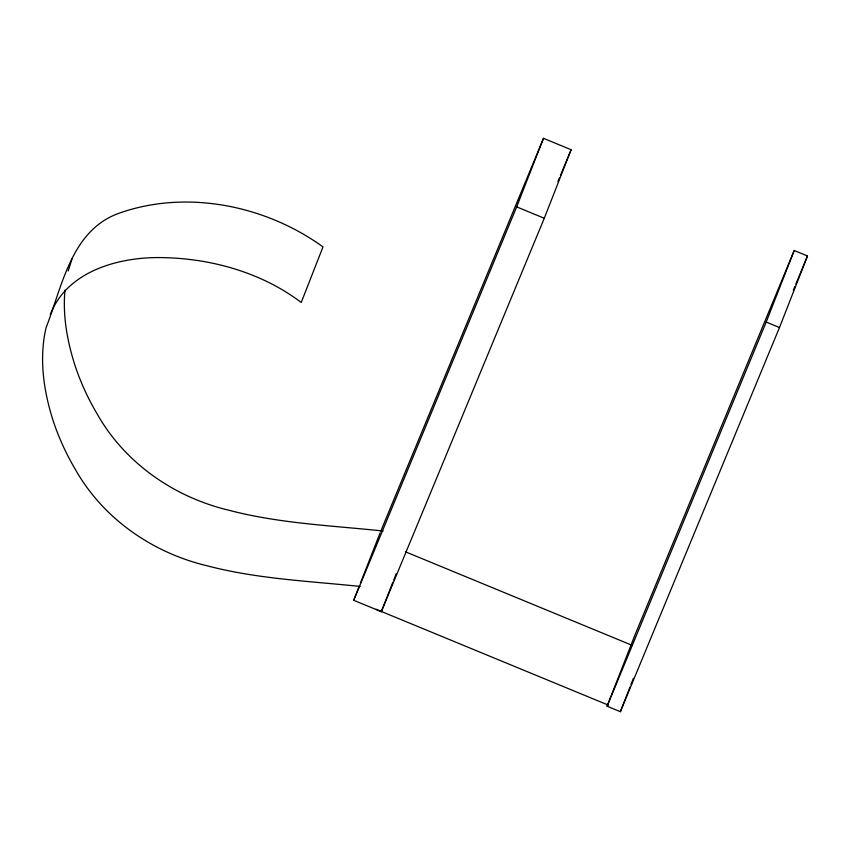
<?xml version="1.0" encoding="UTF-8"?>
<svg xmlns="http://www.w3.org/2000/svg" width="850" height="850" viewBox="0 0 850 850"><rect width="100%" height="100%" fill="white"/><g stroke="black" fill="none" stroke-linecap="round" stroke-linejoin="round"><path stroke-width="1.27" d="M64.972 290.179C62.56 315.722 67.299 341.424 75.076 365.712A251.101 241.963 21.4 0 0 96.772 413.27C124.397 462.708 173.825 497.038 228.469 510.138C278.97 523.472 331.404 525.555 383.106 531.006M50.267 314.564C66.853 271.777 116.822 257.497 158.716 257.561C209.143 257.826 260.652 271.819 301.24 302.462L322.989 246.904C265.689 205.413 186.788 189.284 119.266 213.148C71.049 230.222 62.401 286.078 46.028 327.781C38.877 358.828 43.648 391.319 53.327 421.271A251.101 241.963 21.4 0 0 75.023 468.828C102.648 518.266 152.076 552.596 206.72 565.686C256.817 578.914 308.848 581.092 360.145 586.436M68.17 271.023L72.016 259.006M380.545 531.739L543.501 138.316L571.115 149.717L544.276 218.269L381.321 611.681L353.706 600.291L359.454 585.597M360.411 583.153L380.067 532.961M353.706 600.291L516.662 206.879L543.501 138.316M381.321 611.681L392.817 582.303M393.773 579.849L396.174 573.729M607.091 706.201L635.109 634.631L794.219 250.495L807.5 255.977L779.482 327.547L620.372 711.684L607.091 706.201L766.201 322.065L794.219 250.495M620.372 711.684L630.031 687.002M630.997 684.537L633.409 678.364M557.908 181.581L559.438 177.905M560.447 175.451L571.115 149.717M793.316 290.233L794.835 286.567M795.844 284.112L807.5 255.977M516.662 206.879L544.276 218.269M766.201 322.065L779.482 327.547M405.503 551.82L631.943 645.246M375.913 609.227L608.483 705.181"/></g></svg>
